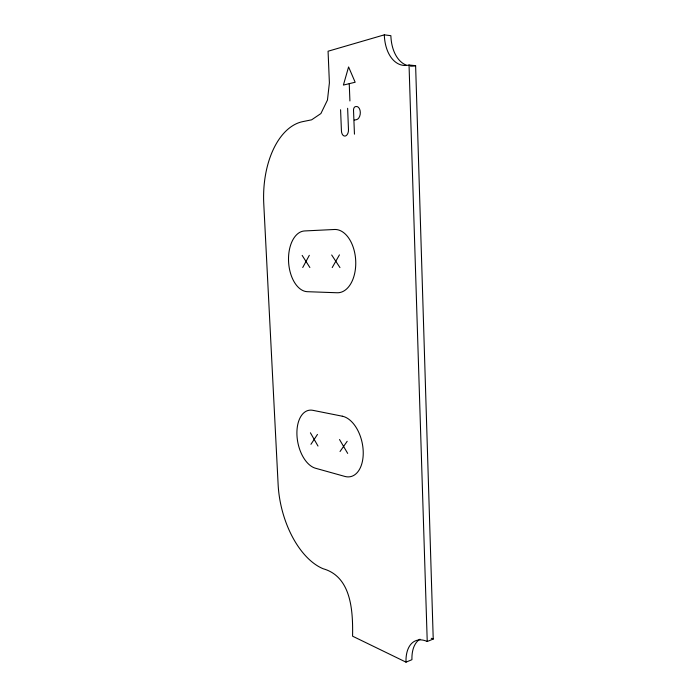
<?xml version="1.0" encoding="UTF-8"?>
<svg xmlns="http://www.w3.org/2000/svg" width="697" height="697" viewBox="0 0 697 697"><rect width="100%" height="100%" fill="white"/><g stroke="black" fill="none" stroke-linecap="round" stroke-linejoin="round"><path stroke-width="1.05" d="M302.733 267.509L309.32 255.311M332.208 267.57L339.439 254.867M310.94 444.311L317.466 434.423M340.031 451.517L347.176 441.306M406.36 65.152A37.908 23.959 -81.3 0 1 390.869 35.686L384.308 34.85L328.069 51.229L329.393 82.891L327.459 100.046L320.89 113.559L311.629 119.823L302.777 121.618A77.794 45.575 88.8 0 0 263.771 203.855L278.129 484.563A74.509 42.212 76.4 0 0 323.147 568.743C351.75 576.802 352.987 611.818 352.577 636.187L406.011 662.15L411.944 659.684A34.737 20.222 67.7 0 1 419.977 639.201M406.011 662.15A34.92 20.161 67.8 0 1 427.235 641.493L433.229 639.062L415.621 65.684L409.043 65.004A38.126 23.916 -81.5 0 1 384.308 34.85M348.831 83.771L343.403 85.069L348.587 66.929L355.165 82.246L349.241 83.666L349.92 100.969M354.32 120.076L356.481 119.666A6.621 4.051 -86.6 0 0 360.305 112.287A6.621 4.051 -86.6 0 0 355.975 106.536L355.357 106.667A3.224 1.969 -86.5 0 0 353.518 110.265L354.451 134.164M331.676 254.98L339.962 267.587M302.167 255.416L309.877 267.517M339.526 439.528L347.681 453.407M310.4 432.785L317.998 446.063M340.58 109.751L341.434 130.923A5.811 3.52 -87.6 0 0 345.189 136.054A5.811 3.52 -87.6 0 0 348.483 129.651L347.629 108.279M409.043 65.004L427.235 641.493M415.621 65.684A37.908 23.959 -81.3 0 1 410.376 66.084M431.26 638.304A34.737 20.222 67.7 0 1 433.229 639.062M334.464 229.487L304.606 230.951A30.424 17.869 86.2 0 0 288.558 261.436A30.424 17.869 86.2 0 0 307.394 291.695L337.121 292.757A31.687 19.394 86.4 0 0 355.714 260.992A31.687 19.394 86.4 0 0 334.464 229.487M342.314 416.205L312.848 410.324A29.666 17.068 78.7 0 0 296.948 435.155A29.666 17.068 78.7 0 0 315.514 468.245L344.849 476.426A30.903 18.462 77.9 0 0 363.198 451.011A30.903 18.462 77.9 0 0 342.314 416.205"/></g></svg>
